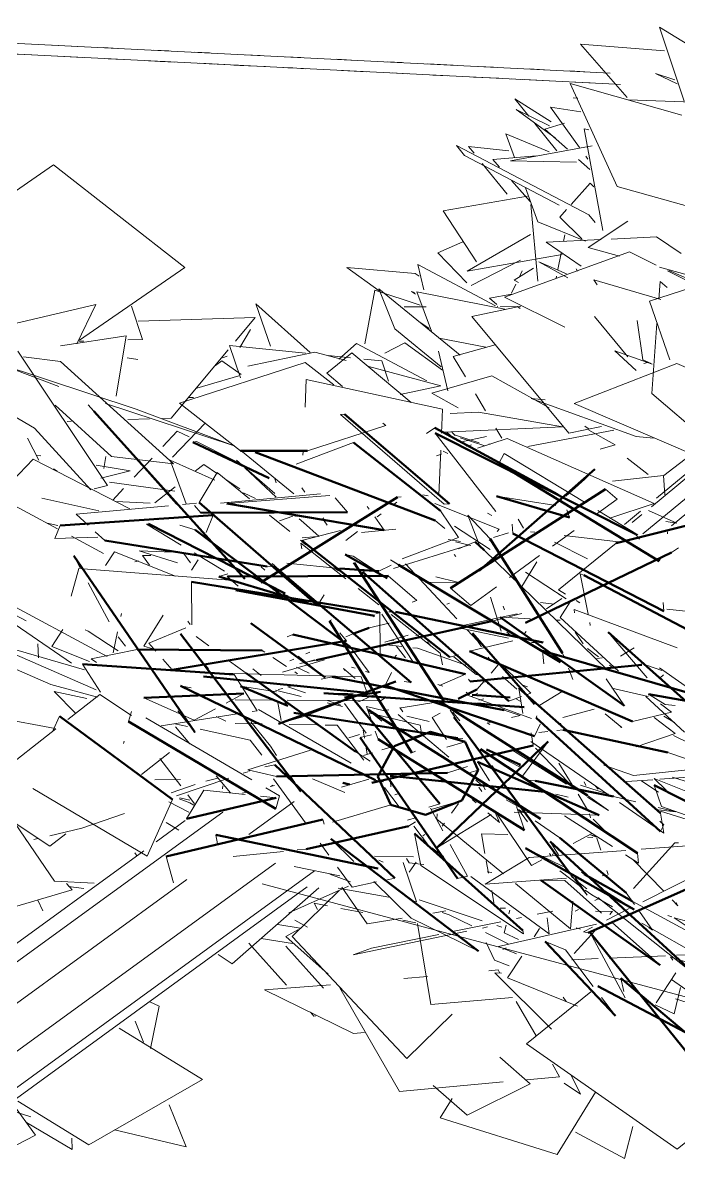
# Model space of a CAD drawing. Header units: metres. Extents: x 10 to 831, y 10 to 584.
# Drawn here: x 273.2 to 305.5, y 390.7 to 447.4 of the extents above; entities that cross this region are included whole.
import ezdxf

# ---------------------------------------------------------------- set-up
doc = ezdxf.new("R2010")
doc.units = ezdxf.units.M
for name, color, linetype, lineweight in [('CUT', 7, 'Continuous', 50), ('TXT', 7, 'Continuous', 18), ('VIS', 8, 'Continuous', 13)]:
    doc.layers.add(name, color=color, linetype=linetype, lineweight=lineweight)

msp = doc.modelspace()

# ---------------------------------------------------------------- linework, layer by layer
at = {"layer": 'CUT'}
for p, q in [((284.135, 420.016), (276.7, 428.287)), ((294.215, 423.711), (289.047, 428.129)), ((299.551, 424.18), (293.502, 427.461)), ((293.509, 427.193), (303.368, 422.238)), ((285.346, 424.987), (281.57, 426.752)), ((289.5, 426.734), (293.784, 423.365)), ((287.231, 426.332), (283.933, 426.325)), ((293.51, 422.896), (284.646, 426.266)), ((304.548, 420.889), (296.646, 425.704)), ((301.378, 425.427), (295.69, 420.414)), ((294.265, 419.562), (301.906, 424.433)), ((287.721, 418.702), (281.886, 423.785)), ((283.258, 423.74), (290.998, 422.427)), ((284.927, 419.846), (291.659, 424.045)), ((300.137, 423.037), (296.543, 424.091)), ((281.973, 423.268), (289.194, 423.309)), ((282.577, 423.159), (275.046, 422.654)), ((279.39, 422.738), (286.123, 419.305)), ((302.428, 421.778), (307.37, 423.016)), ((289.32, 416.666), (281.685, 422.437)), ((304.779, 418.425), (297.337, 422.247)), ((285.245, 420.635), (277.241, 421.908)), ((286.945, 421.907), (294.241, 416.164)), ((295.489, 421.837), (295.921, 421.437)), ((299.792, 416.37), (296.229, 421.99)), ((281.681, 412.474), (275.711, 421.163)), ((291.147, 420.048), (289.075, 421.223)), ((305.153, 421.317), (297.959, 417.859)), ((285.573, 420.667), (292.325, 414.924)), ((288.815, 420.539), (290.732, 420.402)), ((289.523, 420.818), (293.938, 414.009)), ((297.14, 414.003), (289.937, 420.359)), ((291.703, 420.716), (299.695, 415.926)), ((281.51, 419.869), (290.794, 418.363)), ((282.864, 420.133), (287.26, 418.821)), ((283.283, 420.144), (291.203, 420.174)), ((300.841, 420.201), (307.047, 416.94)), ((290.524, 418.207), (283.688, 419.466)), ((298.828, 416.887), (291.565, 418.403)), ((302.834, 413.773), (296.717, 418.138)), ((288.1, 415.168), (284.428, 417.837)), ((296.38, 417.958), (287.647, 416.016)), ((288.305, 417.952), (292.369, 411.447)), ((289.508, 417.332), (290.268, 417.612)), ((280.553, 415.534), (289.154, 416.969)), ((286.904, 409.545), (280.963, 417.319)), ((286.5, 417.28), (295.005, 415.327)), ((295.347, 417.344), (298.401, 413.855)), ((302.044, 417.39), (311.082, 409.337)), ((284.987, 416.501), (278.831, 416.543)), ((303.242, 412.999), (295.204, 416.457)), ((306.497, 414.255), (298.801, 416.474)), ((276.139, 415.825), (283.606, 415.308)), ((284.199, 415.371), (289.599, 411.502)), ((303.687, 415.79), (295.24, 414.973)), ((280.974, 414.761), (290.57, 410.109)), ((282.101, 415.213), (290.159, 414.411)), ((283.933, 414.741), (286.257, 413.763)), ((291.57, 414.966), (285.804, 412.877)), ((288.438, 415.204), (296.912, 413.561)), ((298.412, 412.279), (291.051, 414.764)), ((284.085, 414.369), (279.163, 414.159)), ((297.892, 413.697), (288.025, 414.384)), ((290.83, 414.45), (289.052, 414.185)), ((289.383, 414.222), (293.751, 408.935)), ((294.65, 414.121), (295.574, 414.567)), ((295.339, 414.308), (297.217, 414.181)), ((304.614, 408.487), (297.635, 414.633)), ((304.018, 414.337), (311.354, 413.07)), ((290.216, 413.571), (298.707, 408.211)), ((301.013, 409.347), (293.718, 413.99)), ((280.584, 409.152), (275.01, 413.253)), ((285.665, 408.704), (278.409, 412.992)), ((286.553, 413.419), (294.634, 412.175)), ((298.488, 413.183), (304.619, 407.581)), ((291.497, 411.776), (293.282, 412.485)), ((293.282, 412.485), (294.998, 411.999)), ((300.166, 405.493), (294.674, 412.921)), ((299.815, 412.587), (304.981, 411.474)), ((289.827, 412.215), (294.609, 405.261)), ((297.918, 407.653), (290.702, 412.128)), ((299.078, 412.008), (293.596, 406.78)), ((294.998, 411.999), (295.639, 410.602)), ((298.342, 411.822), (290.397, 409.972)), ((290.687, 410.287), (291.497, 411.776)), ((303.485, 406.51), (295.741, 411.635)), ((297.716, 410.863), (296.046, 411.61)), ((291.532, 405.284), (285.61, 410.87)), ((301.595, 408.386), (295.595, 411.01)), ((294.125, 410.471), (285.699, 410.284)), ((291.328, 408.891), (290.687, 410.287)), ((298.906, 409.539), (291.299, 410.317)), ((295.639, 410.602), (294.829, 409.114)), ((289.292, 409.888), (288.973, 409.98)), ((298.433, 410.067), (302.298, 409.307)), ((310.097, 406.892), (304.305, 409.869)), ((281.273, 408.201), (285.679, 409.243)), ((294.829, 409.114), (293.044, 408.404)), ((293.044, 408.404), (291.328, 408.891)), ((287.974, 408.175), (280.271, 406.35)), ((290.684, 405.755), (282.715, 407.414)), ((287.162, 406.713), (292.199, 407.839)), ((292.489, 407.481), (297.839, 402.7)), ((288.372, 407.214), (295.649, 401.695)), ((303.314, 403.741), (297.969, 406.755)), ((299.182, 407.089), (306.328, 400.533)), ((299.653, 407.264), (302.928, 404.567)), ((301.051, 402.589), (308.902, 406.079)), ((304.605, 400.991), (298.712, 405.182)), ((303.223, 404.154), (300.851, 405.486)), ((301.137, 402.617), (307.459, 394.766)), ((302.396, 398.503), (298.938, 402.171)), ((306.764, 397.203), (301.526, 399.971)), ((308.717, 395.264), (302.66, 400.35))]:
    msp.add_line(p, q, dxfattribs=at)
at = {"layer": 'TXT'}
msp.add_line((285, 405), (315, 397), dxfattribs=at)
at = {"layer": 'VIS'}
for p, q in [((252.915, 447.392), (302.142, 444.93)), ((305.784, 443.538), (304.572, 447.181)), ((304.572, 447.181), (311.002, 443.265)), ((302.392, 444.383), (252.165, 446.894)), ((275.904, 446.243), (274.655, 446.305)), ((277.903, 446.143), (277.154, 446.18)), ((280.402, 446.018), (279.652, 446.055)), ((282.401, 445.918), (281.651, 445.955)), ((300.672, 446.344), (304.81, 446.022)), ((302.978, 443.724), (300.672, 446.344)), ((272.905, 445.857), (273.655, 445.82)), ((274.904, 445.757), (276.154, 445.695)), ((277.404, 445.633), (278.153, 445.595)), ((279.402, 445.533), (280.652, 445.47)), ((279.966, 445.504), (279.725, 445.517)), ((279.966, 445.504), (280.208, 445.492)), ((281.901, 445.408), (283.151, 445.345)), ((282.385, 445.384), (282.143, 445.395)), ((282.385, 445.384), (282.626, 445.371)), ((283.835, 445.31), (283.594, 445.323)), ((283.835, 445.31), (284.077, 445.298)), ((283.9, 445.308), (285.15, 445.245)), ((284.9, 445.793), (284.15, 445.83)), ((286.899, 445.692), (286.149, 445.73)), ((289.398, 445.567), (288.648, 445.605)), ((291.897, 445.442), (291.147, 445.48)), ((294.396, 445.317), (293.147, 445.38)), ((286.254, 445.19), (286.012, 445.202)), ((286.254, 445.19), (286.496, 445.178)), ((286.899, 445.158), (287.149, 445.145)), ((288.898, 445.058), (290.148, 444.995)), ((291.397, 444.933), (292.147, 444.895)), ((293.397, 444.832), (294.146, 444.795)), ((295.395, 444.733), (296.645, 444.671)), ((296.395, 445.218), (295.645, 445.255)), ((298.894, 445.093), (298.144, 445.13)), ((300.893, 444.993), (300.144, 445.031)), ((304.363, 444.908), (305.437, 444.393)), ((305.321, 444.599), (304.363, 444.908)), ((297.488, 444.628), (297.258, 444.639)), ((297.488, 444.628), (297.719, 444.616)), ((297.894, 444.608), (299.144, 444.546)), ((302.486, 439.344), (300.163, 444.408)), ((300.163, 444.408), (305.666, 442.857)), ((300.394, 444.483), (301.143, 444.446)), ((302.392, 444.383), (302.642, 444.37)), ((299.221, 442.533), (297.447, 443.666)), ((297.447, 443.666), (298.135, 442.812)), ((300.309, 443.706), (300.536, 443.697)), ((303.029, 443.606), (306.203, 443.491)), ((297.497, 443.133), (299.426, 441.742)), ((299.147, 442.332), (297.497, 443.133)), ((300.625, 441.262), (299.198, 443.256)), ((299.198, 443.256), (300.69, 443.014)), ((296.994, 441.931), (297.418, 440.768)), ((299.131, 441.054), (296.994, 441.931)), ((298.429, 442.446), (299.508, 441.103)), ((298.916, 442.174), (299.878, 442.456)), ((300.026, 441.174), (298.916, 442.174)), ((300.862, 442.176), (301.086, 442.128)), ((301.766, 437.181), (300.862, 442.176)), ((294.559, 441.356), (301.092, 437.942)), ((294.955, 440.861), (294.559, 441.356)), ((297.219, 440.605), (301.253, 441.351)), ((299.622, 438.422), (294.955, 440.861)), ((295.43, 440.976), (295.159, 441.313)), ((295.159, 441.313), (297.139, 441.107)), ((296.35, 440.672), (298.503, 440.855)), ((301.033, 440.692), (300.931, 440.835)), ((268.262, 435.968), (274.711, 440.409)), ((274.711, 440.409), (281.183, 435.349)), ((297.059, 438.958), (295.837, 440.472)), ((296.685, 440.295), (296.35, 440.672)), ((300.471, 440.537), (297.219, 440.605)), ((301.137, 440.175), (300.582, 440.674)), ((298.196, 438.603), (297.273, 439.637)), ((297.963, 439.272), (298.57, 437.609)), ((300.218, 438.463), (301.154, 439.509)), ((301.154, 439.509), (301.336, 439.33)), ((307.99, 437.794), (302.486, 439.344)), ((293.916, 438.147), (298.064, 438.87)), ((295.558, 435.637), (293.916, 438.147)), ((298.573, 434.681), (298.231, 438.449)), ((299.656, 437.837), (299.983, 438.202)), ((301.092, 437.942), (301.389, 437.57)), ((298.57, 437.609), (300.921, 436.644)), ((300.742, 436.766), (299.656, 437.837)), ((303.011, 437.635), (301.055, 436.339)), ((298.206, 436.972), (295.093, 435.18)), ((299.907, 436.969), (299.839, 436.627)), ((302.179, 436.751), (304.422, 436.861)), ((304.422, 436.861), (305.633, 436.037)), ((293.641, 436.077), (294.873, 436.618)), ((298.976, 436.596), (301.699, 436.728)), ((300.706, 435.419), (298.976, 436.596)), ((301.055, 436.339), (302.594, 435.912)), ((295.081, 434.605), (293.641, 436.077)), ((295.093, 435.18), (299.764, 436.002)), ((295.29, 434.467), (297.715, 435.709)), ((296.937, 433.887), (303.095, 436.12)), ((299.723, 436.058), (299.562, 435.262)), ((303.095, 436.12), (304.396, 435.473)), ((304.072, 433.703), (311.748, 436.154)), ((281.183, 435.349), (275.987, 431.772)), ((289.167, 435.349), (292.532, 435.063)), ((290.756, 434.208), (289.167, 435.349)), ((296.489, 433.471), (292.653, 435.495)), ((292.653, 435.495), (292.951, 434.25)), ((298.365, 435.315), (297.404, 434.728)), ((297.8, 435.189), (297.646, 434.865)), ((298.623, 435.634), (300.042, 434.842)), ((299.989, 435.034), (298.623, 435.634)), ((300.454, 435.282), (300.529, 435.171)), ((304.573, 435.364), (306.772, 434.754)), ((304.953, 435.197), (305.882, 434.735)), ((305.025, 435.198), (306.463, 434.577)), ((292.532, 435.063), (292.731, 434.921)), ((297.492, 434.54), (297.276, 434.086)), ((297.404, 434.728), (297.62, 434.614)), ((299.493, 434.921), (299.47, 434.807)), ((301.498, 434.495), (301.327, 434.753)), ((301.327, 434.753), (304.63, 433.771)), ((304.595, 434.663), (304.531, 433.801)), ((304.948, 434.362), (304.595, 434.663)), ((290.054, 431.6), (290.543, 434.232)), ((290.543, 434.232), (292.779, 433.495)), ((291.521, 432.326), (290.743, 434.296)), ((290.743, 434.296), (294.743, 431.029)), ((292.341, 434.173), (292.552, 434.041)), ((292.499, 434.125), (292.341, 434.173)), ((293.34, 432.226), (292.606, 434.16)), ((292.606, 434.16), (296.941, 433.306)), ((296.193, 433.837), (297.291, 434.036)), ((268.812, 431.664), (276.807, 433.536)), ((276.807, 433.536), (275.863, 431.589)), ((278.553, 433.451), (279.091, 431.806)), ((284.679, 433.565), (287.351, 431.175)), ((285.401, 431.485), (284.679, 433.565)), ((291.995, 433.411), (293.067, 433.413)), ((295.322, 432.942), (297.737, 433.443)), ((296.559, 433.526), (296.193, 433.837)), ((296.606, 433.445), (296.571, 433.425)), ((296.714, 433.423), (297.572, 433.426)), ((299.91, 432.408), (296.937, 433.887)), ((297.572, 433.426), (297.71, 433.338)), ((305.073, 430.807), (304.072, 433.703)), ((284.654, 432.896), (278.884, 432.707)), ((283.681, 431.73), (284.654, 432.896)), ((300.096, 427.192), (295.322, 432.942)), ((301.368, 432.933), (303.009, 430.957)), ((284.415, 432.303), (283.892, 431.418)), ((293.806, 430.459), (291.521, 432.326)), ((293.224, 432.358), (292.809, 432.621)), ((303.738, 430.812), (303.457, 432.745)), ((304.441, 432.594), (304.185, 429.147)), ((275.064, 431.503), (278.298, 431.99)), ((276.216, 431.731), (275.976, 431.726)), ((278.298, 431.99), (277.796, 429.019)), ((279.091, 431.806), (278.372, 431.788)), ((296.003, 431.427), (293.708, 431.879)), ((272.961, 431.226), (277.378, 424.613)), ((280.516, 427.94), (283.315, 431.293)), ((283.386, 431.505), (287.135, 431.13)), ((283.926, 429.915), (283.386, 431.505)), ((284.283, 430.487), (287.587, 431.191)), ((287.587, 431.191), (289.137, 430.776)), ((288.176, 430.149), (289.403, 431.158)), ((289.648, 431.614), (288.769, 430.846)), ((289.403, 431.158), (292.328, 428.712)), ((293.104, 429.775), (289.648, 431.614)), ((291.031, 431.128), (292.018, 431.639)), ((292.018, 431.639), (293.883, 430.291)), ((293.674, 431.229), (294.143, 429.274)), ((294.408, 430.979), (296.469, 431.552)), ((303.417, 430.283), (302.37, 431.255)), ((302.37, 431.255), (304.207, 430.586)), ((274.981, 429.499), (271.896, 430.662)), ((271.896, 430.662), (278.791, 428.38)), ((273.232, 430.947), (275.062, 430.728)), ((275.062, 430.728), (280.628, 425.69)), ((278.341, 430.909), (278.868, 430.817)), ((287.106, 430.681), (280.919, 428.674)), ((282.688, 430.532), (283, 430.763)), ((283, 430.763), (283.953, 430.085)), ((283.276, 430.995), (283.041, 430.906)), ((288.525, 429.574), (287.106, 430.681)), ((288.237, 431.019), (289.339, 430.908)), ((290, 430.842), (290.882, 430.754)), ((290.882, 430.754), (291.22, 429.759)), ((295.005, 429.971), (294.408, 430.979)), ((300.361, 428.653), (305.416, 430.628)), ((304.149, 430.634), (303.738, 430.812)), ((303.968, 430.683), (303.797, 430.621)), ((305.416, 430.628), (311.719, 427.928)), ((281.78, 429.413), (283.839, 430.027)), ((288.956, 429.496), (288.176, 430.149)), ((290.245, 430.479), (293.79, 429.529)), ((293.344, 429.168), (296.308, 430.017)), ((296.308, 430.017), (299.129, 428.436)), ((269.861, 429.735), (273.776, 427.442)), ((287.106, 428.48), (287.166, 429.831)), ((287.166, 429.831), (293.877, 428.385)), ((293.79, 429.529), (291.784, 429.102)), ((281.361, 428.945), (281.607, 428.958)), ((294.646, 428.438), (293.344, 429.168)), ((295.999, 428.289), (295.502, 429.13)), ((298.932, 428.832), (298.241, 428.897)), ((298.241, 428.897), (303.411, 427.024)), ((304.185, 429.147), (309.831, 424.332)), ((277.578, 426.053), (274.794, 428.572)), ((280.77, 423.707), (276.42, 428.591)), ((276.42, 428.591), (276.7, 428.287)), ((284.135, 420.016), (276.7, 428.287)), ((283.559, 426.581), (277.272, 428.663)), ((278.791, 428.38), (283.559, 426.581)), ((280.919, 428.674), (283.933, 426.325)), ((293.877, 428.385), (293.825, 427.203)), ((306.665, 425.953), (300.361, 428.653)), ((275.386, 427.772), (275.601, 427.779)), ((278.378, 427.87), (279.447, 427.904)), ((280.088, 427.925), (280.516, 427.94)), ((288.846, 428.12), (289.047, 428.129)), ((293.954, 423.699), (288.846, 428.12)), ((294.215, 423.711), (289.047, 428.129)), ((294.248, 428.163), (295.657, 428.225)), ((295.657, 428.225), (299.793, 427.505)), ((273.776, 427.442), (276.56, 424.407)), ((280.105, 426.534), (280.809, 427.287)), ((280.569, 426.016), (282.183, 427.687)), ((280.809, 427.287), (281.394, 427.009)), ((287.231, 426.332), (291.08, 427.581)), ((291.08, 427.581), (290.938, 427.692)), ((293.084, 427.178), (293.502, 427.461)), ((299.551, 424.18), (293.502, 427.461)), ((296.499, 423.342), (293.509, 427.193)), ((293.509, 427.193), (303.368, 422.238)), ((299.793, 427.505), (293.921, 427.249)), ((294.082, 427.246), (294.277, 427.083)), ((294.503, 427.075), (294.332, 427.248)), ((296.795, 426.945), (296.496, 427.449)), ((298.083, 426.541), (302.308, 427.351)), ((301.705, 427.526), (300.096, 427.192)), ((301.102, 427.385), (300.894, 427.544)), ((301.082, 427.342), (302.385, 426.613)), ((273.438, 426.947), (273.986, 425.874)), ((281.755, 426.779), (281.57, 426.752)), ((285.346, 424.987), (281.57, 426.752)), ((285.346, 424.987), (281.755, 426.779)), ((286.671, 425.667), (289.5, 426.734)), ((289.5, 426.734), (293.784, 423.365)), ((295.675, 426.716), (294.459, 427.12)), ((294.739, 426.971), (295.956, 426.567)), ((294.811, 426.766), (296.036, 427.03)), ((295.304, 426.614), (295.058, 426.538)), ((295.602, 426.451), (297.064, 426.938)), ((296.156, 426.662), (296.232, 426.65)), ((297.064, 426.938), (304.306, 423.74)), ((302.385, 426.613), (301.644, 426.4)), ((303.411, 427.024), (304.273, 426.942)), ((273.873, 426.113), (274.083, 426.078)), ((277.293, 426.047), (277.193, 425.452)), ((280.628, 425.69), (277.578, 426.053)), ((287.231, 426.332), (283.933, 426.325)), ((286.546, 424.2), (284.031, 426.274)), ((293.51, 422.896), (284.646, 426.266)), ((287.003, 426.116), (287.01, 426.285)), ((293.825, 426.156), (293.578, 426.079)), ((293.788, 426.359), (293.692, 424.164)), ((294.135, 426.187), (293.907, 426.316)), ((296.913, 426.196), (296.646, 425.704)), ((300.868, 423.795), (296.913, 426.196)), ((306.041, 426.072), (304.774, 425.111)), ((268.453, 420.481), (273.72, 425.91)), ((273.72, 425.91), (278.471, 423.472)), ((276.815, 425.625), (278.497, 425.345)), ((278.696, 425.03), (279.576, 425.971)), ((281.256, 423.711), (280.458, 425.873)), ((280.458, 425.873), (282.664, 424.884)), ((281.716, 425.334), (282.117, 425.65)), ((282.117, 425.65), (282.8, 425.192)), ((285.613, 424.221), (283.728, 425.871)), ((283.728, 425.871), (283.83, 425.775)), ((284.139, 425.486), (285.684, 424.042)), ((304.548, 420.889), (296.646, 425.704)), ((304.014, 425.166), (302.974, 425.958)), ((304.166, 423.572), (306.838, 425.778)), ((304.417, 423.998), (306.775, 425.944)), ((274.892, 425.327), (274.713, 425.432)), ((278.497, 425.345), (277.042, 424.976)), ((282.769, 425.258), (281.886, 423.785)), ((284.363, 423.965), (282.769, 425.258)), ((283.21, 424.918), (283.894, 424.46)), ((285.68, 424.745), (285.613, 424.944)), ((301.378, 425.427), (295.69, 420.414)), ((300.889, 424.928), (299.949, 424.101)), ((301.378, 425.427), (300.889, 424.928)), ((302.253, 424.828), (304.765, 425.108)), ((304.765, 425.108), (304.829, 424.152)), ((277.378, 424.613), (276.71, 424.461)), ((277.469, 424.776), (280.695, 424.346)), ((277.638, 423.901), (278.167, 424.466)), ((279.707, 423.758), (280.711, 424.546)), ((287.092, 424.295), (286.954, 424.499)), ((294.265, 419.562), (301.906, 424.433)), ((301.906, 424.433), (302.479, 423.941)), ((306.739, 424.708), (303.752, 422.243)), ((305.162, 422.638), (307.205, 424.325)), ((274.918, 422.483), (271.758, 424.178)), ((274.135, 423.99), (276.94, 423.375)), ((277.784, 423.825), (279.477, 423.746)), ((281.753, 423.752), (281.069, 423.688)), ((287.721, 418.702), (281.886, 423.785)), ((287.861, 424.204), (282.946, 423.755)), ((288.325, 424.127), (283.258, 423.74)), ((283.258, 423.74), (290.998, 422.427)), ((284.068, 424.255), (284.67, 423.985)), ((284.927, 419.846), (291.659, 424.045)), ((289.194, 423.309), (288.582, 424.015)), ((291.627, 423.794), (291.433, 423.649)), ((291.659, 424.045), (291.837, 424.064)), ((293.169, 424.106), (292.911, 424.162)), ((299.46, 423.63), (296.543, 424.091)), ((300.137, 423.037), (296.543, 424.091)), ((299.551, 424.18), (299.503, 424.146)), ((302.479, 423.941), (301.418, 423.17)), ((304.306, 423.74), (302.114, 423.009)), ((280.385, 423.625), (275.828, 423.206)), ((275.828, 423.206), (276.417, 422.666)), ((281.653, 423.638), (281.973, 423.268)), ((281.973, 423.268), (289.194, 423.309)), ((286.476, 423.176), (286.676, 423.086)), ((290.26, 423.459), (290.168, 423.588)), ((290.853, 423.216), (290.66, 423.07)), ((293.5, 423.728), (296.666, 422.466)), ((293.784, 423.365), (294.671, 422.054)), ((294.215, 423.711), (293.954, 423.699)), ((296.093, 423.263), (296.309, 423.138)), ((300.137, 423.037), (299.994, 423.424)), ((303.505, 422.194), (301.527, 423.395)), ((302.845, 422.701), (303.631, 423.35)), ((303.222, 422.794), (303.695, 423.183)), ((304.024, 423.389), (305.415, 422.763)), ((274.407, 422.766), (274.933, 422.645)), ((274.786, 422.006), (275.046, 422.654)), ((282.577, 423.159), (275.046, 422.654)), ((279.295, 422.717), (279.39, 422.738)), ((281, 421.688), (279.295, 422.717)), ((279.39, 422.738), (286.123, 419.305)), ((279.821, 423.017), (280.007, 422.959)), ((280.939, 422.668), (281.685, 422.437)), ((282.577, 423.159), (282.236, 422.31)), ((286.356, 422.35), (285.359, 423.157)), ((286.506, 423.115), (285.845, 422.875)), ((286.817, 422.983), (287.023, 422.79)), ((287.023, 422.79), (287.808, 422.103)), ((287.94, 422.916), (288.037, 423.029)), ((288.192, 422.671), (288.054, 422.873)), ((290.998, 422.427), (290.538, 423.072)), ((293.51, 422.896), (293.983, 422.506)), ((294.463, 422.622), (296.232, 421.475)), ((295.681, 421.719), (295.123, 423.152)), ((295.123, 423.152), (296.229, 421.99)), ((297.311, 422.716), (297.337, 422.247)), ((297.871, 422.522), (297.596, 422.96)), ((302.428, 421.778), (307.37, 423.016)), ((305.415, 422.763), (304.882, 422.845)), ((276.906, 422.071), (274.786, 422.006)), ((277.174, 421.272), (275.594, 422.119)), ((276.77, 422.341), (277.241, 421.908)), ((289.32, 416.666), (281.685, 422.437)), ((288.845, 422.397), (286.945, 421.907)), ((286.969, 422.046), (287.697, 422.112)), ((289.693, 422.347), (289.113, 421.913)), ((289.882, 422.308), (291.582, 422.462)), ((294.671, 422.054), (291.884, 421.004)), ((296.392, 422.063), (297.132, 422.293)), ((296.666, 422.466), (296.568, 422.353)), ((304.779, 418.425), (297.337, 422.247)), ((298.425, 422.313), (298.219, 422.337)), ((300.358, 422.4), (299.297, 421.63)), ((302.544, 421.847), (299.866, 422.15)), ((303.368, 422.238), (303.574, 421.972)), ((304.944, 422.432), (304.957, 422.241)), ((285.245, 420.635), (277.241, 421.908)), ((286.886, 421.923), (287.473, 421.471)), ((286.945, 421.504), (286.896, 421.776)), ((286.896, 421.776), (289.12, 420.024)), ((286.945, 421.907), (294.241, 416.164)), ((287.152, 421.703), (286.953, 421.865)), ((291.461, 420.538), (295.159, 421.683)), ((294.77, 421.857), (294.149, 421.954)), ((294.512, 421.849), (295.264, 421.664)), ((294.671, 421.503), (295.489, 421.837)), ((295.489, 421.837), (295.921, 421.437)), ((296.277, 422.014), (296.18, 421.902)), ((299.792, 416.37), (296.229, 421.99)), ((301.021, 421.01), (299.394, 421.834)), ((299.582, 419.483), (302.428, 421.778)), ((305.153, 421.317), (305.509, 421.555)), ((276.029, 420.571), (275.711, 421.163)), ((281.681, 412.474), (275.711, 421.163)), ((277.275, 420.681), (277.717, 421.346)), ((277.717, 421.346), (280.728, 420.149)), ((278.898, 420.916), (278.714, 420.856)), ((278.938, 421.399), (281.091, 421.314)), ((280.818, 420.804), (278.938, 421.399)), ((279.103, 421.179), (279.439, 420.692)), ((279.509, 421.169), (279.103, 421.179)), ((280.367, 421.399), (280.183, 421.339)), ((281.467, 420.808), (281.115, 421.281)), ((281.514, 420.449), (281.835, 420.96)), ((283.13, 420.401), (281.638, 421.302)), ((288.06, 421.019), (288.255, 420.868)), ((289.475, 421.145), (289.075, 421.223)), ((291.147, 420.048), (289.075, 421.223)), ((291.147, 420.048), (289.475, 421.145)), ((295.887, 418.215), (291.315, 420.951)), ((291.315, 420.951), (291.703, 420.716)), ((294.456, 421.216), (294.54, 421.116)), ((295.921, 421.437), (301.993, 415.533)), ((298.66, 421.168), (297.175, 420.09)), ((305.153, 421.317), (297.959, 417.859)), ((304.548, 420.889), (304.663, 421.1)), ((273.367, 417.958), (268.453, 420.481)), ((275.591, 419.163), (275.967, 420.528)), ((275.967, 420.528), (283.396, 419.949)), ((285.122, 420.445), (284.939, 420.611)), ((285.245, 420.635), (285.61, 420.668)), ((285.61, 420.668), (285.488, 420.78)), ((285.573, 420.667), (292.325, 414.924)), ((286.203, 420.793), (288.815, 420.539)), ((288.746, 420.411), (288.547, 420.572)), ((288.815, 420.539), (290.732, 420.402)), ((289.473, 420.754), (289.523, 420.818)), ((289.523, 420.818), (293.938, 414.009)), ((290.119, 420.424), (289.937, 420.359)), ((297.14, 414.003), (289.937, 420.359)), ((290.732, 420.402), (291.353, 420.701)), ((291.703, 420.716), (299.695, 415.926)), ((294.584, 418.046), (292.057, 420.758)), ((298.52, 420.861), (297.737, 419.562)), ((297.957, 420.352), (299.974, 419.037)), ((277.459, 417.904), (276.426, 419.83)), ((281.524, 417.76), (281.51, 419.869)), ((281.51, 419.869), (290.794, 418.363)), ((283.309, 420.265), (282.864, 420.133)), ((282.864, 420.133), (287.26, 418.821)), ((283.27, 420.139), (283.283, 420.144)), ((283.812, 419.668), (283.27, 420.139)), ((283.283, 420.144), (291.203, 420.174)), ((284.135, 420.016), (283.847, 420.33)), ((291.203, 420.174), (292.608, 418.95)), ((293.034, 419.841), (294.774, 419.851)), ((293.548, 420.126), (294.623, 419.862)), ((301.044, 418.29), (300.656, 420.262)), ((300.656, 420.262), (300.841, 420.201)), ((300.841, 420.201), (307.047, 416.94)), ((270.817, 419.707), (277.361, 416.195)), ((290.524, 418.207), (283.688, 419.466)), ((286.123, 419.305), (286.015, 419.281)), ((286.272, 419.182), (286.025, 419.272)), ((287.721, 418.702), (288.041, 419.236)), ((289.726, 419.546), (290.737, 418.749)), ((295.267, 418.702), (294.265, 419.562)), ((296.539, 419.627), (295.267, 418.702)), ((299.933, 419.271), (299.582, 419.483)), ((299.774, 419.163), (299.613, 419.268)), ((287.26, 418.821), (287.013, 418.911)), ((292.608, 418.95), (292.384, 418.878)), ((294.089, 418.779), (294.221, 418.827)), ((296.245, 419.117), (296.763, 417.452)), ((296.934, 418.495), (296.865, 418.673)), ((298.704, 418.859), (299.374, 418.78)), ((299.757, 419.059), (298.996, 418.551)), ((300.162, 418.893), (299.678, 418.12)), ((300.633, 418.846), (300.458, 418.952)), ((304.779, 418.425), (304.754, 418.865)), ((275.608, 415.862), (271.941, 418.378)), ((278.026, 418.16), (278.058, 418.309)), ((279.157, 416.706), (280.121, 418.237)), ((290.524, 418.207), (290.481, 418.144)), ((290.818, 418.372), (290.594, 418.299)), ((290.794, 418.363), (290.808, 416.352)), ((292.414, 415.952), (290.893, 418.289)), ((291.225, 418.399), (291.438, 418.401)), ((291.344, 418.272), (293.769, 416.36)), ((298.828, 416.887), (291.565, 418.403)), ((297.559, 418.296), (294.737, 417.699)), ((298.192, 418.06), (296.717, 418.138)), ((302.834, 413.773), (296.717, 418.138)), ((297.147, 418.154), (297.787, 418.317)), ((299.678, 418.12), (302.547, 415.471)), ((300.38, 418.342), (300.363, 418.516)), ((300.363, 418.516), (305.437, 416.63)), ((304.926, 418.526), (308.317, 418.169)), ((267.946, 417.718), (274.584, 414.825)), ((274.626, 416.689), (275.178, 417.52)), ((276.282, 417.505), (276.418, 417.438)), ((281.236, 417.605), (279.416, 416.861)), ((281.339, 417.932), (281.452, 417.769)), ((285.157, 417.337), (284.428, 417.837)), ((288.1, 415.168), (284.428, 417.837)), ((296.38, 417.958), (287.647, 416.016)), ((288.416, 418.004), (288.305, 417.952)), ((288.305, 417.952), (292.369, 411.447)), ((289.508, 417.332), (290.268, 417.612)), ((290.268, 417.612), (291.243, 417.84)), ((297.119, 417.095), (294.845, 417.583)), ((295.595, 416.962), (295.09, 417.504)), ((296.38, 417.958), (296.764, 418.056)), ((297.134, 417.469), (296.511, 417.841)), ((296.728, 418.043), (296.52, 418.009)), ((298.236, 418.043), (297.959, 417.859)), ((299.666, 417.981), (299.482, 417.991)), ((301.155, 417.726), (301.127, 417.868)), ((276.418, 417.438), (277.9, 416.47)), ((277.649, 416.371), (277.869, 417.415)), ((278.266, 416.703), (277.899, 417.159)), ((280.553, 415.534), (289.154, 416.969)), ((281.519, 416.626), (280.963, 417.319)), ((286.904, 409.545), (280.963, 417.319)), ((281.746, 417.183), (282.359, 416.73)), ((286.221, 417.159), (286.5, 417.28)), ((286.5, 417.28), (295.005, 415.327)), ((289.154, 416.969), (288.82, 417.361)), ((289.115, 417.164), (289.508, 417.332)), ((291.04, 416.908), (292.188, 417.245)), ((291.482, 417.01), (291.265, 416.964)), ((292.784, 417.286), (292.567, 417.24)), ((297.334, 416.964), (295.204, 416.457)), ((295.794, 416.673), (295.347, 417.344)), ((295.347, 417.344), (298.401, 413.855)), ((297.038, 417.394), (297.241, 417.227)), ((297.942, 417.109), (297.79, 417.072)), ((297.887, 417.288), (298.003, 417.424)), ((300.798, 416.819), (300.417, 417.39)), ((303.957, 415.14), (302.044, 417.39)), ((302.044, 417.39), (311.082, 409.337)), ((272.056, 416.763), (276.244, 415.54)), ((276.822, 414.558), (272.26, 416.547)), ((273.939, 416.827), (273.981, 416.125)), ((276.48, 415.952), (274.626, 416.689)), ((276.577, 416.081), (278.831, 416.543)), ((284.987, 416.501), (278.831, 416.543)), ((279.61, 416.574), (279.157, 416.706)), ((279.416, 416.861), (279.757, 416.462)), ((284.987, 416.501), (285.121, 416.413)), ((287.147, 416.324), (287.344, 416.408)), ((289.32, 416.666), (290.26, 415.406)), ((291.11, 416.775), (291.875, 416.69)), ((291.589, 416.721), (292.061, 416.133)), ((292.422, 416.63), (292.64, 416.606)), ((292.64, 416.606), (295.023, 415.772)), ((293.135, 416.925), (293.281, 416.716)), ((303.242, 412.999), (295.204, 416.457)), ((298.392, 416.881), (298.26, 416.88)), ((298.734, 416.507), (298.446, 416.681)), ((298.828, 416.887), (298.784, 416.887)), ((298.865, 415.842), (298.801, 416.474)), ((306.497, 414.255), (298.801, 416.474)), ((299.792, 416.37), (299.865, 416.183)), ((301.565, 416.18), (301.026, 416.589)), ((302.648, 416.222), (303.312, 416.625)), ((277.028, 414.442), (276.139, 415.825)), ((276.139, 415.825), (283.606, 415.308)), ((276.838, 415.908), (276.577, 416.081)), ((280.097, 416.065), (280.553, 415.534)), ((283.381, 415.975), (284.199, 415.371)), ((285.523, 416.146), (286.193, 415.702)), ((285.991, 415.425), (288.057, 416.032)), ((286.36, 415.988), (286.557, 416.072)), ((288.1, 415.168), (286.764, 416.22)), ((286.854, 415.848), (287.647, 416.016)), ((287.594, 416.037), (287.224, 415.942)), ((291.617, 416.267), (291.5, 416.128)), ((293.769, 416.36), (293.875, 415.781)), ((294.241, 416.164), (294.664, 416.273)), ((294.439, 416.188), (295.527, 415.31)), ((296.242, 416.003), (296.13, 416.171)), ((299.695, 415.926), (299.407, 416.101)), ((301.737, 416.129), (301.473, 416.102)), ((303.687, 415.79), (303.65, 415.84)), ((282.352, 415.587), (282.213, 415.76)), ((289.865, 415.191), (282.29, 415.398)), ((283.606, 415.308), (284.752, 413.526)), ((284.199, 415.371), (289.599, 411.502)), ((284.54, 415.591), (284.94, 415.265)), ((286.594, 415.436), (286.728, 415.347)), ((287.308, 415.369), (286.688, 415.665)), ((289.05, 415.508), (289.007, 415.606)), ((289.007, 415.606), (289.582, 415.121)), ((289.57, 415.62), (289.397, 415.673)), ((290.26, 415.406), (290.087, 415.459)), ((291.363, 415.405), (291.051, 414.764)), ((295.005, 415.327), (293.725, 414.77)), ((303.687, 415.79), (295.24, 414.973)), ((295.527, 415.31), (295.654, 415.276)), ((296.268, 415.384), (296.615, 415.792)), ((298.22, 414.387), (296.928, 415.663)), ((300.082, 415.624), (300.3, 415.064)), ((302.284, 415.635), (302.104, 415.772)), ((304.68, 415.514), (303.972, 415.747)), ((304.558, 415.644), (307.246, 413.743)), ((304.77, 415.3), (304.594, 415.149)), ((274.584, 414.825), (276.875, 414.202)), ((281.49, 414.653), (280.974, 414.761)), ((280.974, 414.761), (290.57, 410.109)), ((282.101, 415.213), (290.159, 414.411)), ((285.691, 414.465), (283.933, 414.741)), ((283.933, 414.741), (286.257, 413.763)), ((291.57, 414.966), (285.804, 412.877)), ((286.25, 414.711), (286.661, 414.803)), ((287.12, 414.406), (286.25, 414.711)), ((287.892, 415.081), (288.438, 415.204)), ((288.438, 415.204), (296.912, 413.561)), ((290.159, 414.411), (289.865, 415.191)), ((298.412, 412.279), (291.051, 414.764)), ((291.57, 414.966), (291.344, 414.88)), ((292.325, 414.924), (291.988, 414.97)), ((293.894, 414.736), (293.651, 414.825)), ((295.164, 415.075), (295.24, 414.973)), ((295.574, 414.567), (295.921, 414.976)), ((295.92, 414.932), (296.096, 414.991)), ((296.08, 414.872), (296.26, 414.774)), ((297.545, 414.594), (296.832, 415.209)), ((297.839, 414.787), (298.055, 414.711)), ((302.834, 413.773), (301.944, 415.106)), ((276.361, 414.126), (274.741, 414.474)), ((274.741, 414.474), (275.813, 413.389)), ((275.419, 413.096), (276.991, 414.328)), ((276.991, 414.328), (278.549, 413.291)), ((284.085, 414.369), (279.163, 414.159)), ((281.642, 413.062), (279.163, 414.159)), ((284.085, 414.369), (283.212, 413.902)), ((285.649, 414.533), (286.921, 414.226)), ((286.017, 414.62), (285.786, 414.572)), ((289.473, 414.37), (288.025, 414.384)), ((297.892, 413.697), (288.025, 414.384)), ((290.83, 414.45), (289.052, 414.185)), ((289.138, 414.153), (289.383, 414.222)), ((289.383, 414.222), (293.751, 408.935)), ((290.83, 414.45), (289.793, 413.985)), ((290.664, 414.62), (289.985, 414.36)), ((290.54, 414.312), (290.733, 414.15)), ((290.827, 414.012), (291.046, 414.158)), ((294.65, 414.121), (295.574, 414.567)), ((295.214, 414.318), (295.04, 414.449)), ((298.264, 413.15), (295.108, 414.296)), ((295.611, 414.385), (295.304, 414.221)), ((296.5, 414.201), (295.339, 414.308)), ((295.339, 414.308), (297.217, 414.181)), ((295.909, 414.109), (295.661, 414.055)), ((297.14, 414.003), (297.771, 414.228)), ((297.217, 414.181), (297.149, 414.163)), ((297.835, 413.393), (297.635, 414.633)), ((304.614, 408.487), (297.635, 414.633)), ((298.041, 414.324), (298.22, 414.387)), ((298.667, 413.807), (299.773, 414.478)), ((304.011, 414.22), (302.225, 414.64)), ((303.885, 414.236), (305.798, 412.47)), ((304.837, 413.841), (304.018, 414.337)), ((304.018, 414.337), (311.354, 413.07)), ((282.689, 413.622), (281.642, 413.062)), ((283.657, 414.067), (285.449, 414.053)), ((289.369, 410.947), (284.807, 413.588)), ((285.926, 413.048), (285.745, 414.019)), ((286.257, 413.763), (286.115, 413.938)), ((286.217, 414.047), (290.827, 414.012)), ((288.853, 413.928), (287.041, 413.235)), ((288.194, 413.918), (288.957, 413.734)), ((288.861, 413.798), (288.208, 414.026)), ((290.119, 412.423), (289.046, 413.876)), ((289.793, 413.985), (289.608, 414.035)), ((291.02, 413.52), (290.139, 413.731)), ((290.139, 413.731), (290.35, 413.13)), ((290.882, 413.015), (290.216, 413.571)), ((290.216, 413.571), (298.707, 408.211)), ((291.035, 413.542), (291.236, 413.575)), ((291.915, 413.474), (291.781, 413.691)), ((291.839, 413.671), (293.646, 413.961)), ((301.013, 409.347), (293.718, 413.99)), ((293.938, 414.009), (293.924, 413.99)), ((294.113, 413.711), (294.047, 413.757)), ((294.248, 413.55), (294.674, 412.921)), ((297.892, 413.697), (295.595, 413.923)), ((296.912, 413.561), (297.695, 413.288)), ((297.523, 414.091), (297.703, 413.994)), ((298.401, 413.855), (298.259, 413.978)), ((299.811, 413.202), (301.349, 413.6)), ((305.161, 413.455), (304.621, 413.864)), ((305.338, 413.781), (304.837, 413.841)), ((271.394, 413.282), (274.791, 412.654)), ((274.702, 412.57), (275.01, 413.253)), ((280.584, 409.152), (275.01, 413.253)), ((278.557, 413.486), (278.409, 412.992)), ((285.665, 408.704), (278.409, 412.992)), ((284.49, 410.127), (279.264, 413.171)), ((283.756, 413.37), (280.018, 412.78)), ((281.692, 412.453), (280.836, 413.516)), ((283.197, 413.011), (282.723, 413.244)), ((283.849, 413.346), (284.097, 413.294)), ((285.405, 411.774), (284.434, 412.987)), ((284.752, 413.526), (284.504, 413.487)), ((287.041, 413.235), (285.804, 412.877)), ((286.94, 413.387), (286.553, 413.419)), ((286.553, 413.419), (294.634, 412.175)), ((289.494, 412.995), (287.253, 413.342)), ((290.23, 413.428), (292.774, 412.813)), ((291.691, 413.342), (294.183, 411.24)), ((293.221, 412.992), (292.12, 413.256)), ((293.769, 413.406), (293.359, 413.188)), ((293.359, 413.188), (294.08, 412.117)), ((294.734, 413.036), (294.392, 413.464)), ((294.418, 413.19), (295.204, 412.209)), ((296.293, 412.971), (296.153, 412.94)), ((297.695, 413.288), (297.274, 413.192)), ((298.529, 413.273), (298.488, 413.183)), ((298.488, 413.183), (304.619, 407.581)), ((301.897, 413.374), (302.706, 412.704)), ((303.242, 412.999), (305.161, 413.455)), ((304.304, 413.188), (305.345, 412.4)), ((304.771, 413.259), (305.3, 412.947)), ((270.701, 409.402), (274.829, 412.635)), ((280.697, 412.879), (281.315, 412.746)), ((280.72, 412.734), (281.425, 411.892)), ((281.681, 412.474), (281.692, 412.453)), ((281.933, 412.613), (284.406, 412.082)), ((283.655, 412.901), (284.987, 412.877)), ((286.319, 412.853), (287.651, 412.829)), ((288.094, 412.822), (288.687, 412.811)), ((288.687, 412.811), (289.995, 411.091)), ((289.976, 412.562), (290.039, 412.174)), ((290.561, 412.529), (290.702, 412.128)), ((291.497, 411.776), (293.282, 412.485)), ((292.404, 412.226), (293.282, 412.485)), ((292.774, 412.813), (292.828, 412.528)), ((293.282, 412.485), (294.998, 411.999)), ((300.166, 405.493), (294.674, 412.921)), ((296.083, 412.929), (296.207, 412.851)), ((298.342, 411.822), (298.242, 412.439)), ((298.412, 412.279), (298.694, 412.858)), ((298.618, 412.462), (299.067, 412.509)), ((299.516, 412.555), (299.815, 412.587)), ((299.688, 412.921), (299.762, 412.74)), ((299.815, 412.587), (304.981, 411.474)), ((302.706, 412.704), (302.648, 412.721)), ((305.345, 412.4), (303.413, 411.755)), ((278.188, 412.026), (278.167, 411.921)), ((284.406, 412.082), (284.981, 411.337)), ((289.78, 412.352), (289.264, 412.189)), ((290.382, 412.342), (289.827, 412.215)), ((289.827, 412.215), (294.609, 405.261)), ((297.918, 407.653), (290.702, 412.128)), ((299.078, 412.008), (293.596, 406.78)), ((294.087, 411.73), (294.998, 411.999)), ((294.634, 412.175), (294.87, 412.155)), ((294.998, 411.999), (295.639, 410.602)), ((299.078, 412.008), (297.821, 410.307)), ((302, 409.411), (298.233, 412.016)), ((305.253, 412.312), (308.462, 410.719)), ((280.431, 411.467), (279.055, 410.39)), ((287.374, 411.593), (284.28, 410.617)), ((285.705, 411.328), (285.405, 411.774)), ((289.599, 411.502), (290.312, 411.043)), ((289.977, 411.327), (290.433, 411.462)), ((290.102, 411.786), (290.166, 411.397)), ((298.342, 411.822), (290.397, 409.972)), ((290.687, 410.287), (291.497, 411.776)), ((290.889, 411.596), (291.497, 411.776)), ((292.369, 411.447), (292.554, 411.533)), ((295.75, 411.538), (295.741, 411.635)), ((303.485, 406.51), (295.741, 411.635)), ((297.632, 410.784), (296.046, 411.61)), ((297.716, 410.863), (296.046, 411.61)), ((296.649, 411.267), (296.591, 411.432)), ((299.978, 409.918), (297.29, 411.609)), ((298.458, 411.686), (300.066, 410.013)), ((303.794, 411.753), (303.997, 411.653)), ((304.981, 411.474), (307.134, 410.74)), ((280.98, 409.836), (279.947, 411.176)), ((285.125, 410.767), (285.61, 410.87)), ((291.532, 405.284), (285.61, 410.87)), ((294.125, 410.471), (295.101, 410.779)), ((294.759, 410.755), (294.95, 410.593)), ((296.194, 410.08), (295.595, 411.01)), ((301.595, 408.386), (295.595, 411.01)), ((295.787, 411.149), (295.782, 411.198)), ((296.304, 410.836), (296.462, 410.639)), ((297.716, 410.863), (297.632, 410.784)), ((299.614, 410.953), (300.27, 409.877)), ((303.285, 410.341), (301.819, 410.84)), ((279.709, 410.121), (280.978, 410.133)), ((280.781, 409.334), (283.349, 410.207)), ((282.809, 410.202), (282.218, 410.063)), ((282.735, 410.329), (283.441, 409.486)), ((284.05, 410.446), (284.284, 410.526)), ((284.28, 410.617), (285.699, 410.284)), ((284.385, 410.574), (284.32, 410.558)), ((287.131, 408), (285.554, 410.174)), ((294.125, 410.471), (285.699, 410.284)), ((286.604, 409.99), (286.38, 410.325)), ((287.466, 410.167), (289.059, 409.498)), ((287.674, 410.319), (287.904, 410.372)), ((288.905, 409.76), (290.242, 410.155)), ((291.328, 408.891), (290.687, 410.287)), ((290.957, 410.027), (290.758, 410.142)), ((298.906, 409.539), (291.299, 410.317)), ((295.639, 410.602), (294.829, 409.114)), ((295.051, 410.429), (295.639, 410.602)), ((302.942, 410.04), (304.233, 410.129)), ((306.584, 410.683), (303.285, 410.341)), ((304.899, 409.619), (304.296, 410.182)), ((304.296, 410.182), (307.297, 408.997)), ((304.585, 410.154), (306.229, 410.267)), ((307.231, 409.642), (305.195, 410.251)), ((279.325, 406.359), (273.695, 409.703)), ((281.685, 409.889), (280.517, 409.491)), ((282.122, 409.614), (281.273, 408.201)), ((284.155, 409.402), (282.122, 409.614)), ((283.037, 409.678), (283.058, 409.823)), ((285.853, 409.333), (285.171, 409.73)), ((285.379, 409.789), (285.608, 409.843)), ((285.427, 409.793), (285.522, 409.856)), ((286.904, 409.545), (286.829, 409.656)), ((289.25, 409.92), (288.973, 409.98)), ((289.292, 409.888), (288.973, 409.98)), ((289.292, 409.888), (289.25, 409.92)), ((290.57, 410.109), (290.957, 410.027)), ((291.012, 409.754), (291.738, 408.798)), ((291.329, 409.786), (291.315, 410.051)), ((293.876, 410.082), (294.023, 410.125)), ((295.526, 410.108), (295.909, 409.784)), ((295.665, 409.761), (295.809, 409.546)), ((295.909, 409.784), (295.974, 409.638)), ((298.123, 410.1), (298.433, 410.067)), ((298.433, 410.067), (302.298, 409.307)), ((300.677, 409.855), (302.056, 409.411)), ((300.861, 410.025), (300.935, 409.844)), ((301.549, 409.669), (301.411, 409.811)), ((303.643, 410.085), (304.511, 409.509)), ((304.658, 408.811), (304.305, 409.869)), ((310.097, 406.892), (304.305, 409.869)), ((274.534, 406.85), (270.701, 409.402)), ((280.584, 409.152), (279.325, 406.359)), ((280.103, 409.509), (280.236, 409.456)), ((281.38, 408.533), (280.394, 409.039)), ((280.904, 409.194), (281.436, 408.984)), ((280.938, 409.235), (281.424, 409.13)), ((281.273, 408.201), (285.679, 409.243)), ((281.668, 408.942), (281.324, 409.389)), ((284, 409.472), (284.23, 409.525)), ((284.337, 407.434), (286.575, 409.06)), ((285.679, 409.243), (284.918, 409.322)), ((285.665, 408.704), (285.853, 409.333)), ((291.525, 409.387), (291.672, 409.43)), ((294.829, 409.114), (293.044, 408.404)), ((293.322, 408.668), (294.829, 409.114)), ((295.535, 408.991), (295.344, 409.152)), ((298.707, 408.211), (297.006, 409.145)), ((298.906, 409.539), (298.908, 409.514)), ((300.066, 409.276), (299.464, 409.424)), ((300.551, 409.416), (301.02, 408.649)), ((302.046, 408.617), (301.012, 409.267)), ((301.013, 409.347), (302.046, 408.617)), ((302.298, 409.307), (303.397, 409.038)), ((304.775, 407.492), (302.594, 409)), ((266.581, 396.56), (283.059, 408.536)), ((276.111, 407.743), (278.212, 408.459)), ((281.436, 408.984), (281.634, 408.882)), ((291.328, 408.891), (288.463, 408.044)), ((293.044, 408.404), (291.328, 408.891)), ((293.751, 408.935), (293.206, 408.78)), ((293.887, 407.611), (293.28, 408.73)), ((293.608, 408.442), (293.589, 408.195)), ((294.321, 408.481), (294.67, 408.963)), ((296.685, 408.02), (296.11, 408.506)), ((296.47, 408.51), (296.685, 408.02)), ((296.529, 408.476), (298.259, 405.905)), ((301.595, 408.386), (297.412, 408.524)), ((297.918, 407.653), (297.514, 408.803)), ((298.055, 408.048), (297.622, 408.668)), ((297.622, 408.668), (297.825, 408.527)), ((301.173, 408.257), (301.111, 408.457)), ((305.377, 408.553), (304.351, 408.659)), ((304.497, 408.768), (305.377, 408.553)), ((304.614, 408.487), (304.775, 407.492)), ((304.618, 408.589), (306.195, 408.083)), ((310.097, 406.892), (304.658, 408.811)), ((274.757, 405.135), (272.823, 407.979)), ((279.778, 407.079), (281.202, 408.115)), ((280.263, 408.015), (280.894, 407.639)), ((287.974, 408.175), (280.271, 406.35)), ((287.974, 408.175), (288.039, 407.936)), ((292.151, 408.141), (292.597, 408.272)), ((292.199, 407.839), (292.543, 408.052)), ((293.589, 408.195), (296.888, 405.493)), ((296.267, 408.423), (293.596, 406.78)), ((293.856, 407.837), (293.972, 407.998)), ((298.434, 408.106), (299.653, 407.264)), ((302.244, 406.848), (299.883, 408.354)), ((301.301, 408.188), (301.996, 407.477)), ((304.776, 407.912), (304.584, 408.085)), ((304.619, 407.581), (304.776, 407.912)), ((274.534, 407.371), (276.111, 407.743)), ((275.32, 407.466), (274.534, 406.85)), ((282.786, 406.971), (282.715, 407.414)), ((290.684, 405.755), (282.715, 407.414)), ((287.162, 406.713), (292.199, 407.839)), ((292.465, 407.843), (293.191, 406.887)), ((292.815, 405.898), (292.489, 407.481)), ((292.489, 407.481), (297.839, 402.7)), ((293.009, 407.43), (292.915, 407.367)), ((295.968, 406.495), (295.793, 407.467)), ((295.793, 407.467), (297.099, 407.425)), ((300.305, 406.993), (301.226, 407.483)), ((301.019, 407.3), (301.281, 407.292)), ((301.166, 407.408), (301.407, 407.346)), ((301.237, 407.378), (301.476, 407.298)), ((273.346, 407.18), (273.489, 407.025)), ((273.746, 407.186), (273.943, 407.233)), ((288.277, 406.42), (287.847, 407.012)), ((289.505, 406.099), (288.372, 407.214)), ((288.372, 407.214), (295.649, 401.695)), ((292.93, 407.281), (292.943, 407.168)), ((293.344, 406.773), (293.923, 406.349)), ((295.103, 405.375), (294.252, 406.941)), ((299.826, 405.858), (297.969, 406.755)), ((303.314, 403.741), (297.969, 406.755)), ((299.59, 406.427), (299.182, 407.089)), ((299.182, 407.089), (306.328, 400.533)), ((299.653, 407.264), (302.928, 404.567)), ((301.668, 406.659), (301.482, 407.258)), ((303.28, 404.775), (305.324, 407.016)), ((303.667, 406.703), (305.925, 406.868)), ((305.324, 407.016), (305.508, 407.024)), ((265.945, 397.025), (279.168, 406.636)), ((278.726, 406.528), (278.839, 406.361)), ((280.628, 405.055), (280.271, 406.35)), ((283.557, 406.356), (286.036, 406.602)), ((286.712, 406.669), (287.162, 406.713)), ((292.443, 406.335), (290.52, 406.37)), ((290.744, 406.163), (290.952, 406.067)), ((292.104, 406.245), (292.229, 406.039)), ((295.976, 404.983), (298.146, 406.3)), ((298.146, 406.3), (302.914, 406.648)), ((298.259, 405.905), (298.77, 406.177)), ((299.213, 406.399), (299.141, 406.501)), ((299.282, 406.449), (299.384, 406.504)), ((303.531, 406.026), (302.887, 406.437)), ((303.248, 406.197), (304.778, 404.634)), ((303.485, 406.51), (303.531, 406.026)), ((308.03, 406.284), (303.75, 404.122)), ((268.76, 393.752), (285.644, 406.024)), ((269.47, 392.483), (287.575, 405.642)), ((288.815, 405.399), (286.576, 405.851)), ((289.424, 404.839), (288.707, 405.827)), ((290.684, 405.755), (290.69, 405.717)), ((291.942, 406.054), (292.596, 404.12)), ((292.227, 405.585), (292.577, 406.067)), ((292.229, 406.039), (292.95, 405.956)), ((297.87, 402.547), (292.815, 405.898)), ((296.144, 405.523), (296.034, 406.13)), ((296.07, 405.596), (296.31, 405.568)), ((299.648, 405.649), (300.673, 404.876)), ((301.051, 402.589), (308.902, 406.079)), ((302.039, 405.461), (301.977, 405.661)), ((267.656, 395.31), (281.286, 405.216)), ((276.721, 405.028), (274.757, 405.135)), ((288.32, 405.48), (289.342, 405.095)), ((290.628, 405.094), (289.424, 404.839)), ((292.337, 403.31), (290.496, 405.123)), ((291.532, 405.284), (291.08, 405.189)), ((294.609, 405.261), (295.103, 405.375)), ((295.275, 405.36), (299.137, 402.534)), ((299.991, 405.276), (295.976, 404.983)), ((299.902, 405.175), (298.712, 405.182)), ((304.605, 400.991), (298.712, 405.182)), ((301.712, 403.566), (299.902, 405.175)), ((300.166, 405.493), (301.01, 404.437)), ((300.271, 405.323), (300.203, 405.433)), ((300.985, 404.757), (300.271, 405.323)), ((301.01, 404.437), (300.329, 405.442)), ((300.719, 405.58), (300.851, 405.486)), ((303.223, 404.154), (300.851, 405.486)), ((301.999, 405.423), (301.748, 405.404)), ((269.515, 391.986), (287.214, 404.849)), ((275.635, 404.707), (272.049, 403.656)), ((275.348, 405.017), (275.635, 404.707)), ((276.212, 404.766), (275.461, 404.878)), ((283.522, 401.058), (287.792, 404.813)), ((289.239, 404.88), (286.309, 403.575)), ((288.784, 404.67), (286.471, 402.416)), ((291.232, 404.353), (288.73, 404.782)), ((290.169, 403.038), (288.916, 404.838)), ((296.407, 404.063), (296.298, 404.671)), ((297.47, 405.017), (300.187, 402.792)), ((300.91, 404.697), (301.226, 404.46)), ((301.226, 404.46), (302.252, 403.877)), ((303.314, 403.741), (301.879, 404.651)), ((302.928, 404.567), (303.331, 403.993)), ((273.945, 404.194), (274.195, 403.68)), ((287.714, 403.745), (287.562, 404.046)), ((287.562, 404.046), (288.214, 403.921)), ((292.596, 404.12), (292.369, 404.159)), ((295.834, 403.188), (292.726, 404.221)), ((300.187, 402.792), (300.291, 404.148)), ((301.387, 404.176), (301.549, 404.262)), ((306.344, 400.506), (301.521, 404.332)), ((303.223, 404.154), (308.792, 401.115)), ((305.195, 404.207), (305.473, 403.923)), ((305.473, 403.923), (305.38, 404.077)), ((288.868, 403.795), (289.956, 403.587)), ((291.892, 403.32), (290.169, 403.038)), ((294.044, 403.671), (293.398, 403.565)), ((293.857, 403.587), (294.206, 403.481)), ((294.206, 403.481), (295.326, 402.933)), ((296.974, 403.803), (296.712, 403.812)), ((297.185, 403.704), (297.14, 403.519)), ((297.518, 403.297), (297.773, 403.349)), ((298.538, 403.507), (299.303, 403.664)), ((299.137, 402.534), (299.037, 403.325)), ((300.415, 403.661), (300.577, 403.746)), ((302.2, 403.635), (301.416, 403.661)), ((303.075, 403.781), (301.948, 403.212)), ((302.112, 403.495), (302.258, 403.655)), ((303.574, 403.648), (304.218, 402.729)), ((305.17, 403.377), (304.973, 403.44)), ((307.032, 402.866), (305.289, 403.329)), ((305.289, 403.329), (306.02, 402.842)), ((286.865, 402.825), (285.764, 402.997)), ((286.595, 403.212), (287.231, 402.867)), ((291.915, 403.211), (292.568, 403.086)), ((295.649, 401.695), (292.337, 403.31)), ((293.298, 399.053), (292.637, 403.042)), ((294.458, 402.667), (296.753, 403.139)), ((296.098, 402.88), (295.844, 402.827)), ((296.791, 402.87), (296.552, 402.949)), ((296.636, 401.923), (301.46, 403.01)), ((297.005, 402.963), (296.914, 402.593)), ((298.655, 402.798), (298.392, 402.393)), ((300.456, 402.835), (300.67, 402.769)), ((301.273, 402.87), (300.822, 402.643)), ((304.605, 400.991), (302.254, 403.084)), ((303.688, 403.062), (308.614, 400.267)), ((304.218, 402.729), (304.036, 402.854)), ((284.943, 402.307), (286.486, 402.065)), ((286.756, 402.735), (286.162, 402.406)), ((286.162, 402.406), (288.238, 400.554)), ((286.471, 402.416), (292.117, 396.409)), ((295.079, 402.67), (289.468, 401.514)), ((290.378, 401.827), (293.693, 402.51)), ((295.998, 402.603), (297.118, 402.054)), ((296.914, 402.593), (297.612, 402.26)), ((297.839, 402.7), (297.87, 402.547)), ((300.36, 401.575), (301.382, 402.696)), ((300.822, 402.643), (301.051, 402.589)), ((302.875, 399.392), (301.137, 402.617)), ((301.137, 402.617), (307.459, 394.766)), ((286.193, 400.005), (284.334, 402.086)), ((286.158, 401.941), (288.018, 399.861)), ((289.468, 401.514), (290.378, 401.827)), ((296.029, 402.118), (296.43, 401.241)), ((297.524, 401.563), (296.636, 401.923)), ((296.85, 401.769), (297.012, 401.855)), ((299.938, 401.748), (298.938, 402.171)), ((302.396, 398.503), (298.938, 402.171)), ((301.303, 399.946), (299.938, 401.748)), ((282.82, 401.531), (283.522, 401.058)), ((296.43, 401.241), (297.166, 400.961)), ((297.778, 401.447), (297.077, 400.367)), ((301.54, 401.318), (300.252, 401.263)), ((304.854, 401.462), (302.093, 401.342)), ((305.108, 401.405), (305.221, 401.236)), ((305.159, 401.373), (307.297, 400.709)), ((306.326, 401.525), (305.406, 401.486)), ((296.151, 400.719), (296.615, 400.762)), ((296.786, 400.596), (296.462, 400.616)), ((296.462, 400.616), (299.253, 397.853)), ((296.615, 400.762), (296.704, 400.607)), ((304.406, 399.14), (305.371, 400.625)), ((288.352, 400.029), (285.109, 399.788)), ((291.975, 400.336), (293.135, 400.442)), ((297.077, 400.367), (300.534, 398.986)), ((306.764, 397.203), (301.526, 399.971)), ((302.809, 399.707), (302.66, 400.35)), ((308.717, 395.264), (302.66, 400.35)), ((306.457, 399.383), (305.154, 400.293)), ((285.109, 399.788), (289.493, 397.639)), ((291.755, 394.775), (288.816, 399.882)), ((297.331, 399.398), (293.298, 399.053)), ((298.019, 397.124), (301.175, 399.687)), ((299.962, 399.212), (299.818, 399.427)), ((302.396, 398.503), (301.714, 399.404)), ((305.285, 398.605), (305.6, 399.901)), ((279.453, 399.188), (279.923, 398.973)), ((279.923, 398.973), (279.489, 396.902)), ((297.506, 399.215), (298.486, 397.512)), ((304.355, 399.048), (305.285, 398.605)), ((310.699, 397.671), (305.355, 399.332)), ((278.731, 398.24), (279.15, 397.209)), ((287.546, 398.493), (287.377, 398.682)), ((287.644, 398.495), (287.546, 398.493)), ((292.117, 396.409), (294.347, 398.582)), ((277.957, 397.895), (282.058, 395.373)), ((289.493, 397.639), (290.033, 397.679)), ((305.438, 391.938), (298.019, 397.124)), ((296.702, 396.46), (298.201, 395.153)), ((299.287, 396.12), (299.643, 395.5)), ((299.643, 395.5), (298.019, 395.351)), ((300.236, 395.554), (300.669, 394.648)), ((282.058, 395.373), (276.447, 392.149)), ((296.859, 395.245), (291.755, 394.775)), ((295.097, 393.604), (293.411, 395.075)), ((298.201, 395.153), (295.097, 393.604)), ((300.669, 394.648), (299.869, 395.183)), ((309.535, 395.267), (305.438, 391.938)), ((276.447, 392.149), (272.962, 394.294)), ((293.758, 393.475), (294.35, 394.434)), ((301.414, 394.743), (299.52, 391.672)), ((272.654, 394.228), (273.825, 392.622)), ((273.602, 393.532), (272.879, 393.764)), ((280.408, 394.119), (281.247, 392.059)), ((275.641, 391.919), (273.391, 393.243)), ((299.52, 391.672), (293.758, 393.475)), ((273.825, 392.622), (270.053, 390.667)), ((281.247, 392.059), (277.718, 392.896)), ((302.844, 391.48), (300.422, 392.771)), ((303.257, 393.06), (302.844, 391.48)), ((275.619, 392.475), (275.641, 391.919))]:
    msp.add_line(p, q, dxfattribs=at)

doc.saveas('drawing.dxf')
